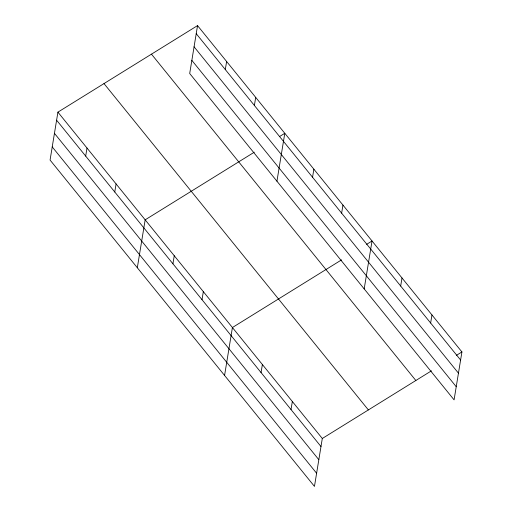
<?xml version="1.0" encoding="UTF-8"?>
<svg xmlns="http://www.w3.org/2000/svg" width="512" height="512" viewBox="0 0 512 512"><rect width="100%" height="100%" fill="white"/><g stroke="black" fill="none" stroke-linecap="round" stroke-linejoin="round"><path stroke-width="0.77" d="M57.92 112.141L50.074 160.058L314.458 486.4L322.304 438.49L57.92 112.141L197.542 25.6L461.926 351.942L454.08 399.859L189.696 73.51L197.542 25.6M85.683 156.102L87.002 148.038M114.765 192L116.083 183.936M137.318 267.75L145.165 219.834L254.298 152.192M172.928 263.795L174.253 255.731M225.306 69.555L226.624 61.498M202.01 299.693L203.334 291.629M254.387 105.453L255.706 97.395M224.57 375.443L232.416 327.533L341.542 259.885M276.941 181.21L284.787 133.293L279.366 136.653M261.056 372.576L262.381 364.518M312.55 177.254L313.869 169.19M291.021 409.562L292.339 401.504M341.632 213.152L342.95 205.088M364.186 288.902L372.032 240.986L366.611 244.346M400.678 286.035L401.997 277.971M430.643 323.021L431.962 314.957M322.304 438.49L431.437 370.842M456.506 355.302L461.926 351.942M196.218 33.658L460.608 360.006M194.067 46.81L458.451 373.158M191.846 60.358L456.23 386.707M151.469 54.157L415.853 380.506M103.994 83.584L368.378 409.926M56.602 120.205L320.986 446.547M54.445 133.35L318.835 459.699M52.23 146.906L316.614 473.248"/></g></svg>
